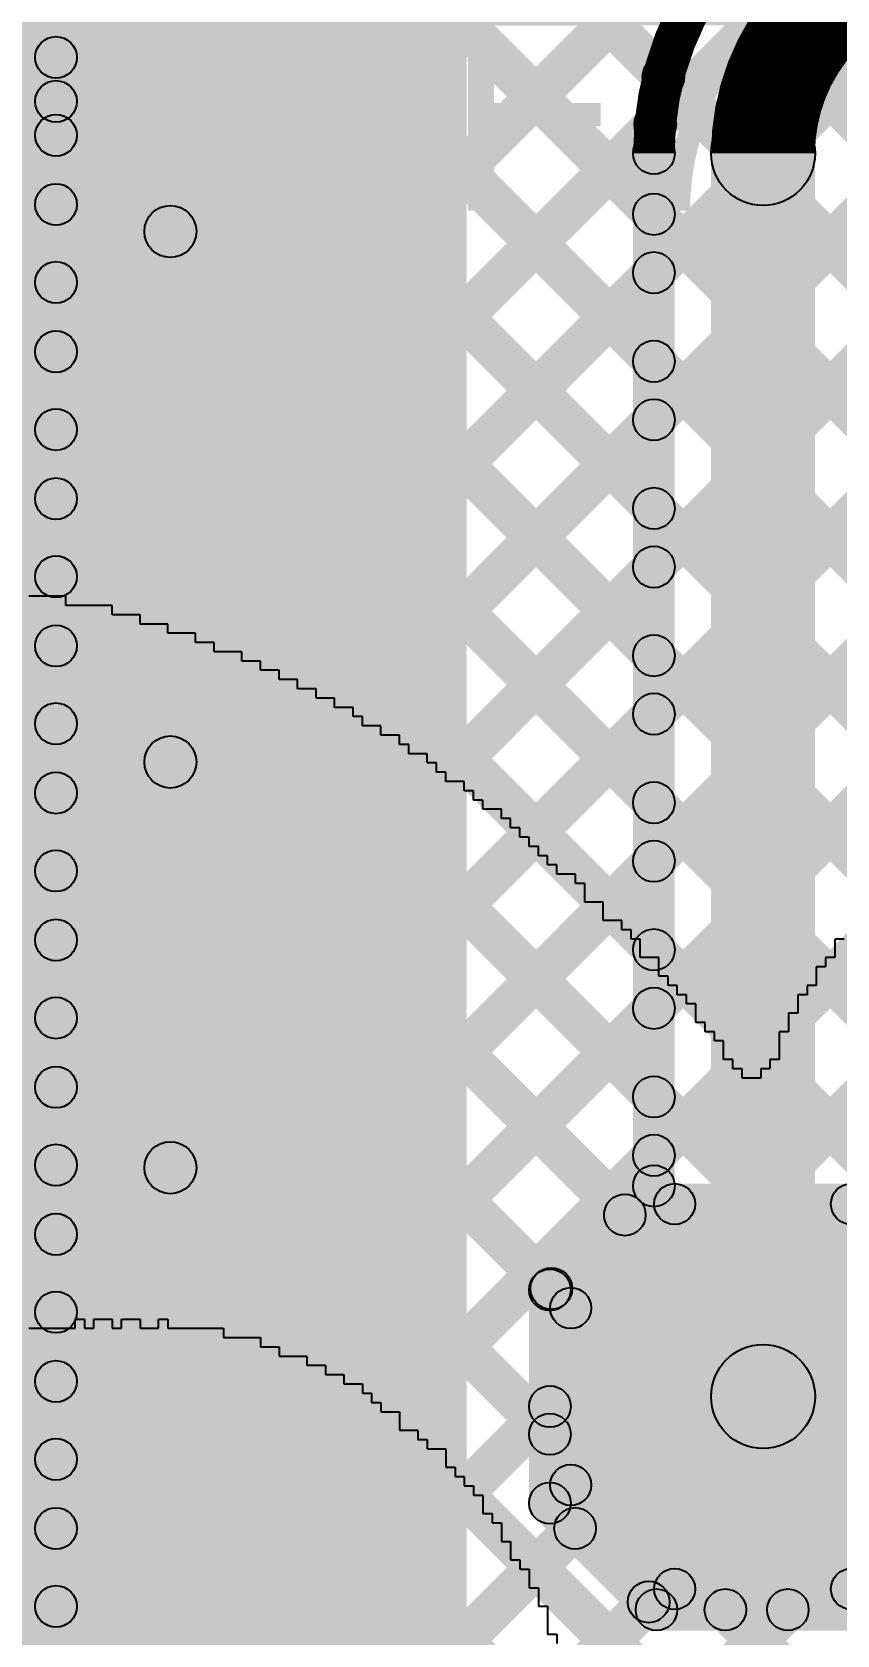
# Model space of a CAD drawing. Header units: millimetres. Extents: x 3.07 to 5.81, y 1.29 to 3.84.
# Drawn here: x 4.4144 to 4.5692, y 2.8862 to 3.1943 of the extents above; entities that cross this region are included whole.
import ezdxf

# ---------------------------------------------------------------- set-up
doc = ezdxf.new("R2010")
doc.units = ezdxf.units.MM
doc.header["$MEASUREMENT"] = 0
for name, color, linetype in [('BottomLayer', 5, 'Continuous'), ('BottomOverlay', 54, 'Continuous'), ('TopLayer', 1, 'Continuous'), ('TopOverlay', 2, 'Continuous'), ('TopPaste', 8, 'Continuous'), ('TopSolder', 216, 'Continuous')]:
    doc.layers.add(name, color=color, linetype=linetype)

# ---------------------------------------------------------------- blocks, each defined once
blk = doc.blocks.new('TEST_POINT_62')
at = {"layer": 'TopLayer'}
blk.add_hatch(color=1, dxfattribs=at).paths.add_polyline_path([(0.015, 0.03), (-0.015, 0.03), (-0.03, 0.015), (-0.03, -0.015), (-0.015, -0.03), (0.015, -0.03), (0.03, -0.015), (0.03, 0.015)])
at = {"layer": 'TopOverlay'}
h = blk.add_hatch(color=2, dxfattribs=at)
edge = h.paths.add_edge_path()
edge.add_arc((-0.017, 0.037), 0.00394, 0, 360)
h = blk.add_hatch(color=2, dxfattribs=at)
edge = h.paths.add_edge_path()
edge.add_arc((-0.017, 0.037), 0.00394, 0, 360)
h = blk.add_hatch(color=2, dxfattribs=at)
edge = h.paths.add_edge_path()
edge.add_arc((-0.017, 0.037), 0.00394, 0, 360)
for points in [[(-0.017, 0.03306), (-0.017, 0.04094), (0.017, 0.04094), (0.017, 0.03306)], [(-0.017, 0.03306), (-0.017, 0.04094), (0.017, 0.04094), (0.017, 0.03306)], [(-0.03422, 0.01422), (-0.03978, 0.01978), (-0.01978, 0.03978), (-0.01422, 0.03422)], [(0.01422, 0.03422), (0.01978, 0.03978), (0.03978, 0.01978), (0.03422, 0.01422)], [(-0.03306, -0.017), (-0.04094, -0.017), (-0.04094, 0.017), (-0.03306, 0.017)], [(0.04094, -0.017), (0.03306, -0.017), (0.03306, 0.017), (0.04094, 0.017)], [(-0.03978, -0.01978), (-0.03422, -0.01422), (-0.01422, -0.03422), (-0.01978, -0.03978)], [(0.01978, -0.03978), (0.01422, -0.03422), (0.03422, -0.01422), (0.03978, -0.01978)], [(-0.017, -0.04094), (-0.017, -0.03306), (0.017, -0.03306), (0.017, -0.04094)], [(-0.017, -0.04094), (-0.017, -0.03306), (0.017, -0.03306), (0.017, -0.04094)]]:
    blk.add_hatch(color=2, dxfattribs=at).paths.add_polyline_path(points)
h = blk.add_hatch(color=2, dxfattribs=at)
edge = h.paths.add_edge_path()
edge.add_arc((0.017, 0.037), 0.00394, 0, 360)
h = blk.add_hatch(color=2, dxfattribs=at)
edge = h.paths.add_edge_path()
edge.add_arc((0.017, 0.037), 0.00394, 0, 360)
h = blk.add_hatch(color=2, dxfattribs=at)
edge = h.paths.add_edge_path()
edge.add_arc((0.017, 0.037), 0.00394, 0, 360)
h = blk.add_hatch(color=2, dxfattribs=at)
edge = h.paths.add_edge_path()
edge.add_arc((-0.037, 0.017), 0.00394, 0, 360)
h = blk.add_hatch(color=2, dxfattribs=at)
edge = h.paths.add_edge_path()
edge.add_arc((-0.037, 0.017), 0.00394, 0, 360)
h = blk.add_hatch(color=2, dxfattribs=at)
edge = h.paths.add_edge_path()
edge.add_arc((0.037, 0.017), 0.00394, 0, 360)
h = blk.add_hatch(color=2, dxfattribs=at)
edge = h.paths.add_edge_path()
edge.add_arc((0.037, 0.017), 0.00394, 0, 360)
h = blk.add_hatch(color=2, dxfattribs=at)
edge = h.paths.add_edge_path()
edge.add_arc((-0.037, -0.017), 0.00394, 0, 360)
h = blk.add_hatch(color=2, dxfattribs=at)
edge = h.paths.add_edge_path()
edge.add_arc((-0.037, -0.017), 0.00394, 0, 360)
h = blk.add_hatch(color=2, dxfattribs=at)
edge = h.paths.add_edge_path()
edge.add_arc((0.037, -0.017), 0.00394, 0, 360)
h = blk.add_hatch(color=2, dxfattribs=at)
edge = h.paths.add_edge_path()
edge.add_arc((0.037, -0.017), 0.00394, 0, 360)
h = blk.add_hatch(color=2, dxfattribs=at)
edge = h.paths.add_edge_path()
edge.add_arc((-0.017, -0.037), 0.00394, 0, 360)
h = blk.add_hatch(color=2, dxfattribs=at)
edge = h.paths.add_edge_path()
edge.add_arc((-0.017, -0.037), 0.00394, 0, 360)
h = blk.add_hatch(color=2, dxfattribs=at)
edge = h.paths.add_edge_path()
edge.add_arc((-0.017, -0.037), 0.00394, 0, 360)
h = blk.add_hatch(color=2, dxfattribs=at)
edge = h.paths.add_edge_path()
edge.add_arc((0.017, -0.037), 0.00394, 0, 360)
h = blk.add_hatch(color=2, dxfattribs=at)
edge = h.paths.add_edge_path()
edge.add_arc((0.017, -0.037), 0.00394, 0, 360)
h = blk.add_hatch(color=2, dxfattribs=at)
edge = h.paths.add_edge_path()
edge.add_arc((0.017, -0.037), 0.00394, 0, 360)
at = {"layer": 'TopPaste'}
blk.add_hatch(color=8, dxfattribs=at).paths.add_polyline_path([(0.015, 0.03), (-0.015, 0.03), (-0.03, 0.015), (-0.03, -0.015), (-0.015, -0.03), (0.015, -0.03), (0.03, -0.015), (0.03, 0.015)])
at = {"layer": 'TopSolder'}
blk.add_hatch(color=216, dxfattribs=at).paths.add_polyline_path([(0.017, 0.034), (-0.017, 0.034), (-0.034, 0.017), (-0.034, -0.017), (-0.017, -0.034), (0.017, -0.034), (0.034, -0.017), (0.034, 0.017)])
at = {"layer": 'TopOverlay'}
for centre in [(-0.017, 0.037), (-0.017, 0.037), (-0.017, 0.037), (0.017, 0.037), (0.017, 0.037), (0.017, 0.037), (-0.037, 0.017), (-0.037, 0.017), (0.037, 0.017), (0.037, 0.017), (-0.037, -0.017), (-0.037, -0.017), (0.037, -0.017), (0.037, -0.017), (-0.017, -0.037), (-0.017, -0.037), (-0.017, -0.037), (0.017, -0.037), (0.017, -0.037), (0.017, -0.037)]:
    blk.add_circle(centre, 0.00394, dxfattribs=at)
blk = doc.blocks.new('EEE_TC1A561UV_80')
at = {"layer": 'TopLayer'}
blk.add_hatch(color=1, dxfattribs=at).paths.add_polyline_path([(0.06102, 0.03937), (0.2185, 0.03937), (0.2185, -0.03937), (0.06102, -0.03937)])
at = {"layer": 'TopOverlay'}
for points in [[(0.176, 0.051), (0.166, 0.051), (0.166, 0.129), (0.176, 0.129)], [(0.176, -0.129), (0.166, -0.129), (0.166, -0.051), (0.176, -0.051)], [(0.13654, -0.17054), (0.12946, -0.16346), (0.16746, -0.12546), (0.17454, -0.13254)]]:
    blk.add_hatch(color=2, dxfattribs=at).paths.add_polyline_path(points)
h = blk.add_hatch(color=2, dxfattribs=at)
edge = h.paths.add_edge_path()
edge.add_arc((0.171, 0.051), 0.005, 0, 360)
h = blk.add_hatch(color=2, dxfattribs=at)
edge = h.paths.add_edge_path()
edge.add_arc((0.171, -0.051), 0.005, 0, 360)
h = blk.add_hatch(color=2, dxfattribs=at)
edge = h.paths.add_edge_path()
edge.add_arc((0.171, -0.129), 0.005, 0, 360)
h = blk.add_hatch(color=2, dxfattribs=at)
edge = h.paths.add_edge_path()
edge.add_arc((0.171, -0.129), 0.005, 0, 360)
at = {"layer": 'TopPaste'}
blk.add_hatch(color=8, dxfattribs=at).paths.add_polyline_path([(0.06102, 0.03937), (0.2185, 0.03937), (0.2185, -0.03937), (0.06102, -0.03937)])
at = {"layer": 'TopSolder'}
blk.add_hatch(color=216, dxfattribs=at).paths.add_polyline_path([(0.05702, 0.04337), (0.2225, 0.04337), (0.2225, -0.04337), (0.05702, -0.04337)])
at = {"layer": 'TopOverlay'}
for centre in [(0.171, 0.051), (0.171, -0.051), (0.171, -0.129), (0.171, -0.129)]:
    blk.add_circle(centre, 0.005, dxfattribs=at)

msp = doc.modelspace()

# ---------------------------------------------------------------- hatches: boundary and pattern name
at = {"layer": 'BottomLayer'}
for points in [[(4.10078, 3.61517), (4.10644, 3.62083), (4.67283, 3.05444), (4.66717, 3.04878)], [(4.12906, 3.61517), (4.13472, 3.62083), (4.67283, 3.08272), (4.66717, 3.07706)], [(4.13517, 3.55249), (4.14083, 3.55815), (4.67283, 3.02615), (4.66717, 3.02049)], [(4.13517, 3.52421), (4.14083, 3.52987), (4.67283, 2.99787), (4.66717, 2.99221)], [(4.42183, 3.17166), (4.41617, 3.17732), (4.66717, 3.42832), (4.67283, 3.42266)], [(4.42183, 3.14338), (4.41617, 3.14904), (4.66717, 3.40004), (4.67283, 3.39438)], [(4.42183, 3.1151), (4.41617, 3.12075), (4.66717, 3.37175), (4.67283, 3.3661)], [(4.42183, 3.08681), (4.41617, 3.09247), (4.66717, 3.34347), (4.67283, 3.33781)], [(4.42183, 3.05853), (4.41617, 3.06418), (4.66717, 3.31518), (4.67283, 3.30953)], [(4.42183, 3.03024), (4.41617, 3.0359), (4.66717, 3.2869), (4.67283, 3.28124)], [(4.42183, 3.00196), (4.41617, 3.00762), (4.66717, 3.25862), (4.67283, 3.25296)], [(4.416, 1.688), (4.464, 1.688), (4.464, 3.257), (4.416, 3.257)], [(4.423, 3.181), (4.415, 3.181), (4.415, 3.24), (4.423, 3.24)], [(4.423, 3.181), (4.415, 3.181), (4.415, 3.24), (4.423, 3.24)], [(4.42183, 2.97367), (4.41617, 2.97933), (4.66717, 3.23033), (4.67283, 3.22467)], [(4.41617, 3.21493), (4.42183, 3.22058), (4.67283, 2.96958), (4.66717, 2.96393)], [(4.42183, 2.94539), (4.41617, 2.95105), (4.66717, 3.20205), (4.67283, 3.19639)], [(4.41617, 3.18664), (4.42183, 3.1923), (4.67283, 2.9413), (4.66717, 2.93564)], [(4.423, 1.731), (4.415, 1.731), (4.415, 3.181), (4.423, 3.181)], [(4.42183, 2.91711), (4.41617, 2.92276), (4.66717, 3.17376), (4.67283, 3.16811)], [(4.41617, 3.15836), (4.42183, 3.16401), (4.67283, 2.91301), (4.66717, 2.90736)], [(4.42183, 2.88882), (4.41617, 2.89448), (4.66717, 3.14548), (4.67283, 3.13982)], [(4.41617, 3.13007), (4.42183, 3.13573), (4.67283, 2.88473), (4.66717, 2.87907)], [(4.42183, 2.86054), (4.41617, 2.86619), (4.66717, 3.11719), (4.67283, 3.11154)], [(4.41617, 3.10179), (4.42183, 3.10744), (4.67283, 2.85644), (4.66717, 2.85079)], [(4.42183, 2.83225), (4.41617, 2.83791), (4.66717, 3.08891), (4.67283, 3.08325)], [(4.41617, 3.0735), (4.42183, 3.07916), (4.67283, 2.82816), (4.66717, 2.8225)], [(4.42183, 2.80397), (4.41617, 2.80963), (4.66717, 3.06063), (4.67283, 3.05497)], [(4.41617, 3.04522), (4.42183, 3.05088), (4.67283, 2.79988), (4.66717, 2.79422)], [(4.42183, 2.77568), (4.41617, 2.78134), (4.66717, 3.03234), (4.67283, 3.02668)], [(4.41617, 3.01694), (4.42183, 3.02259), (4.67283, 2.77159), (4.66717, 2.76594)], [(4.52503, 2.8506), (4.51937, 2.85626), (4.66717, 3.00406), (4.67283, 2.9984)], [(4.41617, 2.98865), (4.42183, 2.99431), (4.55807, 2.85807), (4.55241, 2.85241)], [(4.41617, 2.96037), (4.42183, 2.96602), (4.5316, 2.85626), (4.52594, 2.8506)], [(4.41617, 2.93208), (4.42183, 2.93774), (4.50626, 2.85331), (4.5006, 2.84765)], [(4.41617, 2.9038), (4.42183, 2.90945), (4.48812, 2.84317), (4.48246, 2.83751)]]:
    msp.add_hatch(color=5, dxfattribs=at).paths.add_polyline_path(points)
h = msp.add_hatch(color=5, dxfattribs=at)
edge = h.paths.add_edge_path()
edge.add_arc((4.419, 3.18947), 0.004, 0, 360)
h = msp.add_hatch(color=5, dxfattribs=at)
edge = h.paths.add_edge_path()
edge.add_arc((4.419, 3.181), 0.004, 0, 360)
h = msp.add_hatch(color=5, dxfattribs=at)
edge = h.paths.add_edge_path()
edge.add_arc((4.419, 3.181), 0.004, 0, 360)
h = msp.add_hatch(color=5, dxfattribs=at)
edge = h.paths.add_edge_path()
edge.add_arc((4.419, 3.181), 0.004, 0, 360)
h = msp.add_hatch(color=5, dxfattribs=at)
edge = h.paths.add_edge_path()
edge.add_arc((4.419, 3.17449), 0.004, 0, 360)
h = msp.add_hatch(color=5, dxfattribs=at)
edge = h.paths.add_edge_path()
edge.add_arc((4.419, 3.16119), 0.004, 0, 360)
h = msp.add_hatch(color=5, dxfattribs=at)
edge = h.paths.add_edge_path()
edge.add_arc((4.419, 3.14621), 0.004, 0, 360)
h = msp.add_hatch(color=5, dxfattribs=at)
edge = h.paths.add_edge_path()
edge.add_arc((4.419, 3.1329), 0.004, 0, 360)
h = msp.add_hatch(color=5, dxfattribs=at)
edge = h.paths.add_edge_path()
edge.add_arc((4.419, 3.11792), 0.004, 0, 360)
h = msp.add_hatch(color=5, dxfattribs=at)
edge = h.paths.add_edge_path()
edge.add_arc((4.419, 3.10462), 0.004, 0, 360)
h = msp.add_hatch(color=5, dxfattribs=at)
edge = h.paths.add_edge_path()
edge.add_arc((4.419, 3.08964), 0.004, 0, 360)
h = msp.add_hatch(color=5, dxfattribs=at)
edge = h.paths.add_edge_path()
edge.add_arc((4.419, 3.07633), 0.004, 0, 360)
h = msp.add_hatch(color=5, dxfattribs=at)
edge = h.paths.add_edge_path()
edge.add_arc((4.419, 3.06136), 0.004, 0, 360)
h = msp.add_hatch(color=5, dxfattribs=at)
edge = h.paths.add_edge_path()
edge.add_arc((4.419, 3.04805), 0.004, 0, 360)
h = msp.add_hatch(color=5, dxfattribs=at)
edge = h.paths.add_edge_path()
edge.add_arc((4.419, 3.03307), 0.004, 0, 360)
h = msp.add_hatch(color=5, dxfattribs=at)
edge = h.paths.add_edge_path()
edge.add_arc((4.419, 3.01976), 0.004, 0, 360)
h = msp.add_hatch(color=5, dxfattribs=at)
edge = h.paths.add_edge_path()
edge.add_arc((4.419, 3.00479), 0.004, 0, 360)
h = msp.add_hatch(color=5, dxfattribs=at)
edge = h.paths.add_edge_path()
edge.add_arc((4.419, 2.99148), 0.004, 0, 360)
h = msp.add_hatch(color=5, dxfattribs=at)
edge = h.paths.add_edge_path()
edge.add_arc((4.419, 2.9765), 0.004, 0, 360)
h = msp.add_hatch(color=5, dxfattribs=at)
edge = h.paths.add_edge_path()
edge.add_arc((4.419, 2.96319), 0.004, 0, 360)
h = msp.add_hatch(color=5, dxfattribs=at)
edge = h.paths.add_edge_path()
edge.add_arc((4.419, 2.94822), 0.004, 0, 360)
h = msp.add_hatch(color=5, dxfattribs=at)
edge = h.paths.add_edge_path()
edge.add_arc((4.419, 2.93491), 0.004, 0, 360)
h = msp.add_hatch(color=5, dxfattribs=at)
edge = h.paths.add_edge_path()
edge.add_arc((4.419, 2.91993), 0.004, 0, 360)
h = msp.add_hatch(color=5, dxfattribs=at)
edge = h.paths.add_edge_path()
edge.add_arc((4.419, 2.90663), 0.004, 0, 360)
h = msp.add_hatch(color=5, dxfattribs=at)
edge = h.paths.add_edge_path()
edge.add_arc((4.419, 2.89165), 0.004, 0, 360)
at = {"layer": 'TopLayer'}
for points in [[(4.299, 2.931), (4.498, 2.931), (4.498, 3.585), (4.299, 3.585)], [(4.29883, 3.07695), (4.29317, 3.08261), (4.66717, 3.45661), (4.67283, 3.45095)], [(3.62419, 2.28917), (3.61853, 2.29483), (4.75253, 3.42883), (4.75819, 3.42317)], [(3.87183, 2.5651), (3.86617, 2.57075), (4.72425, 3.42883), (4.7299, 3.42317)], [(3.87183, 2.62166), (3.86617, 2.62732), (4.66768, 3.42883), (4.67334, 3.42317)], [(3.87183, 2.59338), (3.86617, 2.59904), (4.69596, 3.42883), (4.70162, 3.42317)], [(4.29317, 3.42278), (4.29883, 3.42844), (4.53867, 3.18859), (4.53302, 3.18293)], [(4.29317, 3.39449), (4.29883, 3.40015), (4.53683, 3.16215), (4.53117, 3.15649)], [(4.29317, 3.36621), (4.29883, 3.37187), (4.53683, 3.13387), (4.53117, 3.12821)], [(4.29317, 3.33793), (4.29883, 3.34358), (4.53683, 3.10558), (4.53117, 3.09993)], [(4.29317, 3.30964), (4.29883, 3.3153), (4.53683, 3.0773), (4.53117, 3.07164)], [(4.29317, 3.28136), (4.29883, 3.28701), (4.53683, 3.04901), (4.53117, 3.04336)], [(4.29317, 3.25307), (4.29883, 3.25873), (4.53683, 3.02073), (4.53117, 3.01507)], [(4.29317, 3.22479), (4.29883, 3.23044), (4.53683, 2.99244), (4.53117, 2.98679)], [(4.29317, 3.1965), (4.29883, 3.20216), (4.53124, 2.96974), (4.52559, 2.96409)], [(3.65247, 2.28917), (3.64682, 2.29483), (4.53144, 3.17945), (4.53709, 3.17379)], [(4.29317, 3.16822), (4.29883, 3.17388), (4.5171, 2.9556), (4.51145, 2.94995)], [(4.538, 2.9725), (4.53, 2.9725), (4.53, 3.171), (4.538, 3.171)], [(4.565, 2.932), (4.545, 2.932), (4.545, 3.171), (4.565, 3.171)], [(3.68076, 2.28917), (3.6751, 2.29483), (4.53117, 3.1509), (4.53683, 3.14524)], [(4.29317, 3.13994), (4.29883, 3.14559), (4.51683, 2.92759), (4.51117, 2.92194)], [(3.69283, 2.27296), (3.68717, 2.27862), (4.53117, 3.12262), (4.53683, 3.11696)], [(4.29317, 3.11165), (4.29883, 3.11731), (4.53988, 2.87626), (4.53422, 2.8706)], [(3.71651, 2.26836), (3.71086, 2.27402), (4.53117, 3.09433), (4.53683, 3.08867)], [(4.29317, 3.08337), (4.29883, 3.08902), (4.52446, 2.86339), (4.5188, 2.85773)], [(3.74659, 2.27015), (3.74093, 2.27581), (4.53117, 3.06605), (4.53683, 3.06039)], [(4.29317, 3.05508), (4.29883, 3.06074), (4.51683, 2.84274), (4.51117, 2.83708)], [(4.24151, 3.05017), (4.24717, 3.05583), (4.59817, 2.70483), (4.59251, 2.69917)], [(4.2698, 3.05017), (4.27545, 3.05583), (4.62645, 2.70483), (4.6208, 2.69917)], [(3.871, 2.776), (4.498, 2.776), (4.498, 3.051), (3.871, 3.051)], [(3.76614, 2.26142), (3.76049, 2.26708), (4.53117, 3.03776), (4.53683, 3.03211)], [(3.78003, 2.24702), (3.77437, 2.25267), (4.53117, 3.00948), (4.53683, 3.00382)], [(3.83186, 2.27057), (3.82621, 2.27623), (4.53117, 2.98119), (4.53683, 2.97554)], [(4.51683, 2.94967), (4.51117, 2.95533), (4.53117, 2.97533), (4.53683, 2.96967)], [(4.518, 2.9115), (4.51, 2.9115), (4.51, 2.9525), (4.518, 2.9525)], [(3.85843, 2.26885), (3.85277, 2.27451), (4.51117, 2.93291), (4.51683, 2.92725)], [(4.51117, 2.90867), (4.51683, 2.91433), (4.53733, 2.89383), (4.53167, 2.88817)], [(3.87664, 2.25878), (3.87098, 2.26444), (4.51602, 2.90948), (4.52168, 2.90382)], [(3.88938, 2.24324), (3.88373, 2.2489), (4.53017, 2.89533), (4.53582, 2.88968)], [(4.5345, 2.887), (4.5345, 2.895), (4.5755, 2.895), (4.5755, 2.887)], [(4.54503, 2.8706), (4.53937, 2.87626), (4.55694, 2.89383), (4.5626, 2.88817)], [(4.54494, 2.88817), (4.55059, 2.89383), (4.56816, 2.87626), (4.56251, 2.8706)]]:
    msp.add_hatch(color=1, dxfattribs=at).paths.add_polyline_path(points)
h = msp.add_hatch(color=1, dxfattribs=at)
edge = h.paths.add_edge_path()
edge.add_arc((4.53584, 3.18576), 0.004, 0, 360)
h = msp.add_hatch(color=1, dxfattribs=at)
edge = h.paths.add_edge_path()
edge.add_arc((4.53426, 3.17662), 0.004, 0, 360)
h = msp.add_hatch(color=1, dxfattribs=at)
edge = h.paths.add_edge_path()
edge.add_arc((4.555, 3.171), 0.01, 0, 360)
h = msp.add_hatch(color=1, dxfattribs=at)
edge = h.paths.add_edge_path()
edge.add_arc((4.555, 3.171), 0.01, 0, 360)
h = msp.add_hatch(color=1, dxfattribs=at)
edge = h.paths.add_edge_path()
edge.add_arc((4.534, 3.171), 0.004, 0, 360)
h = msp.add_hatch(color=1, dxfattribs=at)
edge = h.paths.add_edge_path()
edge.add_arc((4.534, 3.171), 0.004, 0, 360)
h = msp.add_hatch(color=1, dxfattribs=at)
edge = h.paths.add_edge_path()
edge.add_arc((4.534, 3.15932), 0.004, 0, 360)
h = msp.add_hatch(color=1, dxfattribs=at)
edge = h.paths.add_edge_path()
edge.add_arc((4.534, 3.14807), 0.004, 0, 360)
h = msp.add_hatch(color=1, dxfattribs=at)
edge = h.paths.add_edge_path()
edge.add_arc((4.534, 3.13104), 0.004, 0, 360)
h = msp.add_hatch(color=1, dxfattribs=at)
edge = h.paths.add_edge_path()
edge.add_arc((4.534, 3.11979), 0.004, 0, 360)
h = msp.add_hatch(color=1, dxfattribs=at)
edge = h.paths.add_edge_path()
edge.add_arc((4.534, 3.10275), 0.004, 0, 360)
h = msp.add_hatch(color=1, dxfattribs=at)
edge = h.paths.add_edge_path()
edge.add_arc((4.534, 3.0915), 0.004, 0, 360)
h = msp.add_hatch(color=1, dxfattribs=at)
edge = h.paths.add_edge_path()
edge.add_arc((4.534, 3.07447), 0.004, 0, 360)
h = msp.add_hatch(color=1, dxfattribs=at)
edge = h.paths.add_edge_path()
edge.add_arc((4.534, 3.06322), 0.004, 0, 360)
h = msp.add_hatch(color=1, dxfattribs=at)
edge = h.paths.add_edge_path()
edge.add_arc((4.534, 3.04619), 0.004, 0, 360)
h = msp.add_hatch(color=1, dxfattribs=at)
edge = h.paths.add_edge_path()
edge.add_arc((4.534, 3.03493), 0.004, 0, 360)
h = msp.add_hatch(color=1, dxfattribs=at)
edge = h.paths.add_edge_path()
edge.add_arc((4.534, 3.0179), 0.004, 0, 360)
h = msp.add_hatch(color=1, dxfattribs=at)
edge = h.paths.add_edge_path()
edge.add_arc((4.534, 3.00665), 0.004, 0, 360)
h = msp.add_hatch(color=1, dxfattribs=at)
edge = h.paths.add_edge_path()
edge.add_arc((4.534, 2.98962), 0.004, 0, 360)
h = msp.add_hatch(color=1, dxfattribs=at)
edge = h.paths.add_edge_path()
edge.add_arc((4.534, 2.97837), 0.004, 0, 360)
h = msp.add_hatch(color=1, dxfattribs=at)
edge = h.paths.add_edge_path()
edge.add_arc((4.534, 2.9725), 0.004, 0, 360)
h = msp.add_hatch(color=1, dxfattribs=at)
edge = h.paths.add_edge_path()
edge.add_arc((4.534, 2.9725), 0.004, 0, 360)
h = msp.add_hatch(color=1, dxfattribs=at)
edge = h.paths.add_edge_path()
edge.add_arc((4.52842, 2.96692), 0.004, 0, 360)
h = msp.add_hatch(color=1, dxfattribs=at)
edge = h.paths.add_edge_path()
edge.add_arc((4.514, 2.9525), 0.004, 0, 360)
h = msp.add_hatch(color=1, dxfattribs=at)
edge = h.paths.add_edge_path()
edge.add_arc((4.514, 2.9525), 0.004, 0, 360)
h = msp.add_hatch(color=1, dxfattribs=at)
edge = h.paths.add_edge_path()
edge.add_arc((4.51427, 2.95277), 0.004, 0, 360)
h = msp.add_hatch(color=1, dxfattribs=at)
edge = h.paths.add_edge_path()
edge.add_arc((4.555, 2.932), 0.01, 0, 360)
h = msp.add_hatch(color=1, dxfattribs=at)
edge = h.paths.add_edge_path()
edge.add_arc((4.514, 2.93008), 0.004, 0, 360)
h = msp.add_hatch(color=1, dxfattribs=at)
edge = h.paths.add_edge_path()
edge.add_arc((4.514, 2.92476), 0.004, 0, 360)
h = msp.add_hatch(color=1, dxfattribs=at)
edge = h.paths.add_edge_path()
edge.add_arc((4.514, 2.9115), 0.004, 0, 360)
h = msp.add_hatch(color=1, dxfattribs=at)
edge = h.paths.add_edge_path()
edge.add_arc((4.514, 2.9115), 0.004, 0, 360)
h = msp.add_hatch(color=1, dxfattribs=at)
edge = h.paths.add_edge_path()
edge.add_arc((4.51885, 2.90665), 0.004, 0, 360)
h = msp.add_hatch(color=1, dxfattribs=at)
edge = h.paths.add_edge_path()
edge.add_arc((4.53299, 2.89251), 0.004, 0, 360)
h = msp.add_hatch(color=1, dxfattribs=at)
edge = h.paths.add_edge_path()
edge.add_arc((4.5345, 2.891), 0.004, 0, 360)
h = msp.add_hatch(color=1, dxfattribs=at)
edge = h.paths.add_edge_path()
edge.add_arc((4.5345, 2.891), 0.004, 0, 360)
h = msp.add_hatch(color=1, dxfattribs=at)
edge = h.paths.add_edge_path()
edge.add_arc((4.54776, 2.891), 0.004, 0, 360)
h = msp.add_hatch(color=1, dxfattribs=at)
edge = h.paths.add_edge_path()
edge.add_arc((4.55977, 2.891), 0.004, 0, 360)

# ---------------------------------------------------------------- linework, layer by layer
at = {"layer": 'BottomLayer'}
for centre in [(4.419, 3.18947), (4.419, 3.181), (4.419, 3.181), (4.419, 3.181), (4.419, 3.17449), (4.419, 3.16119), (4.419, 3.14621), (4.419, 3.1329), (4.419, 3.11792), (4.419, 3.10462), (4.419, 3.08964), (4.419, 3.07633), (4.419, 3.06136), (4.419, 3.04805), (4.419, 3.03307), (4.419, 3.01976), (4.419, 3.00479), (4.419, 2.99148), (4.419, 2.9765), (4.419, 2.96319), (4.419, 2.94822), (4.419, 2.93491), (4.419, 2.91993), (4.419, 2.90663), (4.419, 2.89165)]:
    msp.add_circle(centre, 0.004, dxfattribs=at)
at = {"layer": 'BottomOverlay'}
for p, q in [((4.42092, 3.08588), (4.41379, 3.08588)), ((4.42092, 3.0841), (4.42092, 3.08588)), ((4.42983, 3.0841), (4.42092, 3.0841)), ((4.42983, 3.08232), (4.42983, 3.0841)), ((4.43517, 3.08232), (4.42983, 3.08232)), ((4.43517, 3.08053), (4.43517, 3.08232)), ((4.44052, 3.08053), (4.43517, 3.08053)), ((4.44052, 3.07875), (4.44052, 3.08053)), ((4.44586, 3.07875), (4.44052, 3.07875)), ((4.44586, 3.07697), (4.44586, 3.07875)), ((4.44942, 3.07697), (4.44586, 3.07697)), ((4.44942, 3.07519), (4.44942, 3.07697)), ((4.45477, 3.07519), (4.44942, 3.07519)), ((4.45477, 3.07341), (4.45477, 3.07519)), ((4.45833, 3.07341), (4.45477, 3.07341)), ((4.45833, 3.07163), (4.45833, 3.07341)), ((4.4619, 3.07163), (4.45833, 3.07163)), ((4.4619, 3.06984), (4.4619, 3.07163)), ((4.46546, 3.06984), (4.4619, 3.06984)), ((4.46546, 3.06806), (4.46546, 3.06984)), ((4.46902, 3.06806), (4.46546, 3.06806)), ((4.46902, 3.06628), (4.46902, 3.06806)), ((4.47259, 3.06628), (4.46902, 3.06628)), ((4.47259, 3.0645), (4.47259, 3.06628)), ((4.47615, 3.0645), (4.47259, 3.0645)), ((4.47615, 3.06272), (4.47615, 3.0645)), ((4.47793, 3.06272), (4.47615, 3.06272)), ((4.47793, 3.06093), (4.47793, 3.06272)), ((4.4815, 3.06093), (4.47793, 3.06093)), ((4.4815, 3.05915), (4.4815, 3.06093)), ((4.48506, 3.05915), (4.4815, 3.05915)), ((4.48506, 3.05737), (4.48506, 3.05915)), ((4.48684, 3.05737), (4.48506, 3.05737)), ((4.48684, 3.05559), (4.48684, 3.05737)), ((4.4904, 3.05559), (4.48684, 3.05559)), ((4.4904, 3.05381), (4.4904, 3.05559)), ((4.49219, 3.05381), (4.4904, 3.05381)), ((4.49219, 3.05203), (4.49219, 3.05381)), ((4.49397, 3.05203), (4.49219, 3.05203)), ((4.49397, 3.05024), (4.49397, 3.05203)), ((4.49753, 3.05024), (4.49397, 3.05024)), ((4.49753, 3.04846), (4.49753, 3.05024)), ((4.49931, 3.04846), (4.49753, 3.04846)), ((4.49931, 3.04668), (4.49931, 3.04846)), ((4.50109, 3.04668), (4.49931, 3.04668)), ((4.50109, 3.0449), (4.50109, 3.04668)), ((4.50466, 3.0449), (4.50109, 3.0449)), ((4.50466, 3.04312), (4.50466, 3.0449)), ((4.50644, 3.04312), (4.50466, 3.04312)), ((4.50644, 3.04134), (4.50644, 3.04312)), ((4.50822, 3.04134), (4.50644, 3.04134)), ((4.50822, 3.03955), (4.50822, 3.04134)), ((4.51, 3.03955), (4.50822, 3.03955)), ((4.51, 3.03777), (4.51, 3.03955)), ((4.51179, 3.03777), (4.51, 3.03777)), ((4.51179, 3.03599), (4.51179, 3.03777)), ((4.51357, 3.03599), (4.51179, 3.03599)), ((4.51357, 3.03421), (4.51357, 3.03599)), ((4.51535, 3.03421), (4.51357, 3.03421)), ((4.51535, 3.03243), (4.51535, 3.03421)), ((4.51891, 3.03243), (4.51535, 3.03243)), ((4.51891, 3.03065), (4.51891, 3.03243)), ((4.52069, 3.03065), (4.51891, 3.03065)), ((4.52069, 3.02886), (4.52069, 3.03065)), ((4.52069, 3.02708), (4.52069, 3.02886)), ((4.52426, 3.02708), (4.52069, 3.02708)), ((4.52426, 3.0253), (4.52426, 3.02708)), ((4.52426, 3.02352), (4.52426, 3.0253)), ((4.52782, 3.02352), (4.52426, 3.02352)), ((4.52782, 3.02174), (4.52782, 3.02352)), ((4.5296, 3.02174), (4.52782, 3.02174)), ((4.5296, 3.01995), (4.5296, 3.02174)), ((4.53138, 3.01995), (4.5296, 3.01995)), ((4.53138, 3.01817), (4.53138, 3.01995)), ((4.53138, 3.01639), (4.53138, 3.01817)), ((4.57058, 3.01995), (4.5688, 3.01995)), ((4.5688, 3.01995), (4.5688, 3.01817)), ((4.5688, 3.01817), (4.5688, 3.01639)), ((4.53495, 3.01639), (4.53138, 3.01639)), ((4.53495, 3.01461), (4.53495, 3.01639)), ((4.53495, 3.01283), (4.53495, 3.01461)), ((4.56702, 3.01461), (4.56524, 3.01461)), ((4.56524, 3.01461), (4.56524, 3.01283)), ((4.5688, 3.01639), (4.56702, 3.01639)), ((4.56702, 3.01639), (4.56702, 3.01461)), ((4.53673, 3.01283), (4.53495, 3.01283)), ((4.53673, 3.01105), (4.53673, 3.01283)), ((4.53851, 3.01105), (4.53673, 3.01105)), ((4.53851, 3.00926), (4.53851, 3.01105)), ((4.56524, 3.01105), (4.56346, 3.01105)), ((4.56346, 3.01105), (4.56346, 3.00926)), ((4.56524, 3.01283), (4.56524, 3.01105)), ((4.54029, 3.00926), (4.53851, 3.00926)), ((4.54029, 3.00748), (4.54029, 3.00926)), ((4.56346, 3.00926), (4.56167, 3.00926)), ((4.56167, 3.00926), (4.56167, 3.00748)), ((4.54207, 3.00748), (4.54029, 3.00748)), ((4.54207, 3.0057), (4.54207, 3.00748)), ((4.54207, 3.00392), (4.54207, 3.0057)), ((4.56167, 3.0057), (4.55989, 3.0057)), ((4.55989, 3.0057), (4.55989, 3.00392)), ((4.56167, 3.00748), (4.56167, 3.0057)), ((4.54386, 3.00392), (4.54207, 3.00392)), ((4.54386, 3.00214), (4.54386, 3.00392)), ((4.54564, 3.00214), (4.54386, 3.00214)), ((4.54564, 3.00036), (4.54564, 3.00214)), ((4.55989, 3.00214), (4.55811, 3.00214)), ((4.55811, 3.00214), (4.55811, 3.00036)), ((4.55989, 3.00392), (4.55989, 3.00214)), ((4.54742, 3.00036), (4.54564, 3.00036)), ((4.54742, 2.99857), (4.54742, 3.00036)), ((4.55811, 3.00036), (4.55811, 2.99857)), ((4.54742, 2.99679), (4.54742, 2.99857)), ((4.5492, 2.99679), (4.54742, 2.99679)), ((4.5492, 2.99501), (4.5492, 2.99679)), ((4.55811, 2.99679), (4.55633, 2.99679)), ((4.55633, 2.99679), (4.55633, 2.99501)), ((4.55811, 2.99857), (4.55811, 2.99679)), ((4.55098, 2.99501), (4.5492, 2.99501)), ((4.55098, 2.99323), (4.55098, 2.99501)), ((4.55455, 2.99323), (4.55098, 2.99323)), ((4.55633, 2.99501), (4.55455, 2.99501)), ((4.55455, 2.99501), (4.55455, 2.99323)), ((4.4227, 2.94512), (4.4227, 2.9469)), ((4.4227, 2.9469), (4.42448, 2.9469)), ((4.42448, 2.9469), (4.42448, 2.94512)), ((4.42626, 2.94512), (4.42626, 2.9469)), ((4.42626, 2.9469), (4.42983, 2.9469)), ((4.42983, 2.9469), (4.42983, 2.94512)), ((4.43161, 2.94512), (4.43161, 2.9469)), ((4.43161, 2.9469), (4.43517, 2.9469)), ((4.43517, 2.9469), (4.43517, 2.94512)), ((4.43873, 2.94512), (4.43873, 2.9469)), ((4.43873, 2.9469), (4.44052, 2.9469)), ((4.44052, 2.9469), (4.44052, 2.94512)), ((4.41379, 2.94512), (4.4227, 2.94512)), ((4.42448, 2.94512), (4.42626, 2.94512)), ((4.42983, 2.94512), (4.43161, 2.94512)), ((4.43517, 2.94512), (4.43873, 2.94512)), ((4.44052, 2.94512), (4.45121, 2.94512)), ((4.45121, 2.94512), (4.45121, 2.94334)), ((4.45121, 2.94334), (4.45833, 2.94334)), ((4.45833, 2.94334), (4.45833, 2.94156)), ((4.45833, 2.94156), (4.4619, 2.94156)), ((4.4619, 2.94156), (4.4619, 2.93978)), ((4.4619, 2.93978), (4.46724, 2.93978)), ((4.46724, 2.93978), (4.46724, 2.938)), ((4.46724, 2.938), (4.47081, 2.938)), ((4.47081, 2.938), (4.47081, 2.93621)), ((4.47081, 2.93621), (4.47437, 2.93621)), ((4.47437, 2.93621), (4.47437, 2.93443)), ((4.47437, 2.93443), (4.47793, 2.93443)), ((4.47793, 2.93443), (4.47793, 2.93265)), ((4.47793, 2.93265), (4.47971, 2.93265)), ((4.47971, 2.93265), (4.47971, 2.93087)), ((4.47971, 2.93087), (4.4815, 2.93087)), ((4.4815, 2.93087), (4.4815, 2.92909)), ((4.4815, 2.92909), (4.48506, 2.92909)), ((4.48506, 2.92909), (4.48506, 2.9273)), ((4.48506, 2.9273), (4.48506, 2.92552)), ((4.48506, 2.92552), (4.48862, 2.92552)), ((4.48862, 2.92552), (4.48862, 2.92374)), ((4.48862, 2.92374), (4.4904, 2.92374)), ((4.4904, 2.92374), (4.4904, 2.92196)), ((4.4904, 2.92196), (4.49397, 2.92196)), ((4.49397, 2.92196), (4.49397, 2.92018)), ((4.49397, 2.92018), (4.49397, 2.9184)), ((4.49397, 2.9184), (4.49575, 2.9184)), ((4.49575, 2.9184), (4.49575, 2.91661)), ((4.49575, 2.91661), (4.49753, 2.91661)), ((4.49753, 2.91661), (4.49753, 2.91483)), ((4.49753, 2.91483), (4.49931, 2.91483)), ((4.49931, 2.91483), (4.49931, 2.91305)), ((4.49931, 2.91305), (4.50109, 2.91305)), ((4.50109, 2.91305), (4.50109, 2.91127)), ((4.50109, 2.91127), (4.50109, 2.90949)), ((4.50109, 2.90949), (4.50288, 2.90949)), ((4.50288, 2.90949), (4.50288, 2.90771)), ((4.50288, 2.90771), (4.50466, 2.90771)), ((4.50466, 2.90771), (4.50466, 2.90592)), ((4.50466, 2.90592), (4.50466, 2.90414)), ((4.50466, 2.90414), (4.50644, 2.90414)), ((4.50644, 2.90414), (4.50644, 2.90236)), ((4.50644, 2.90236), (4.50644, 2.90058)), ((4.50644, 2.90058), (4.50822, 2.90058)), ((4.50822, 2.90058), (4.50822, 2.8988)), ((4.50822, 2.8988), (4.51, 2.8988)), ((4.51, 2.8988), (4.51, 2.89702)), ((4.51, 2.89702), (4.51, 2.89523)), ((4.51, 2.89523), (4.51179, 2.89523)), ((4.51179, 2.89523), (4.51179, 2.89345)), ((4.51179, 2.89345), (4.51179, 2.89167)), ((4.51179, 2.89167), (4.51357, 2.89167)), ((4.51357, 2.89167), (4.51357, 2.88989)), ((4.51357, 2.88989), (4.51357, 2.88811)), ((4.51357, 2.88811), (4.51357, 2.88633)), ((4.51357, 2.88633), (4.51535, 2.88633)), ((4.51535, 2.88633), (4.51535, 2.88454))]:
    msp.add_line(p, q, dxfattribs=at)
at = {"layer": 'TopLayer'}
for points, const_width in [([(4.534, 3.171, -0.414214), (4.594, 3.231)], 0.008), ([(4.555, 3.171, -0.414214), (4.594, 3.21)], 0.02)]:
    msp.add_lwpolyline(points, format="xyb", dxfattribs=dict(at, const_width=const_width))
for centre, radius in [((4.53584, 3.18576), 0.004), ((4.53426, 3.17662), 0.004), ((4.555, 3.171), 0.01), ((4.555, 3.171), 0.01), ((4.534, 3.171), 0.004), ((4.534, 3.171), 0.004), ((4.534, 3.15932), 0.004), ((4.534, 3.14807), 0.004), ((4.534, 3.13104), 0.004), ((4.534, 3.11979), 0.004), ((4.534, 3.10275), 0.004), ((4.534, 3.0915), 0.004), ((4.534, 3.07447), 0.004), ((4.534, 3.06322), 0.004), ((4.534, 3.04619), 0.004), ((4.534, 3.03493), 0.004), ((4.534, 3.0179), 0.004), ((4.534, 3.00665), 0.004), ((4.534, 2.98962), 0.004), ((4.534, 2.97837), 0.004), ((4.534, 2.9725), 0.004), ((4.534, 2.9725), 0.004), ((4.52842, 2.96692), 0.004), ((4.514, 2.9525), 0.004), ((4.514, 2.9525), 0.004), ((4.51427, 2.95277), 0.004), ((4.555, 2.932), 0.01), ((4.514, 2.93008), 0.004), ((4.514, 2.92476), 0.004), ((4.514, 2.9115), 0.004), ((4.514, 2.9115), 0.004), ((4.51885, 2.90665), 0.004), ((4.53299, 2.89251), 0.004), ((4.5345, 2.891), 0.004), ((4.5345, 2.891), 0.004), ((4.54776, 2.891), 0.004), ((4.55977, 2.891), 0.004)]:
    msp.add_circle(centre, radius, dxfattribs=at)

# ---------------------------------------------------------------- block references
at = {"rotation": 360}
msp.add_blockref('EEE_TC1A561UV_80', (4.27, 3.105), dxfattribs=at)
msp.add_blockref('TEST_POINT_62', (4.555, 2.932))

# ---------------------------------------------------------------- texts
at = {"layer": 'TopOverlay'}
msp.add_text('CF7', height=0.04, dxfattribs=at).set_placement((4.45524, 3.16))

doc.saveas('drawing.dxf')
